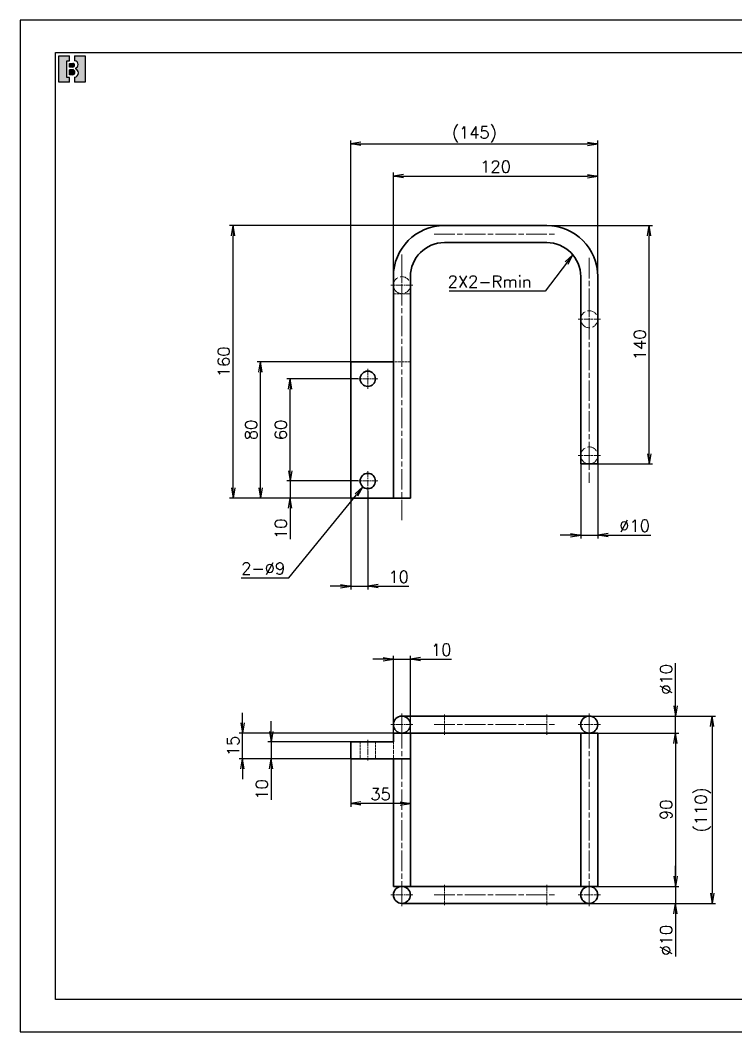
# Model space of a CAD drawing. Header units: millimetres. Extents: x 883 to 69395, y -20111 to 1361.
# Drawn here: x 883 to 1303, y 424 to 1018 of the extents above; entities that cross this region are included whole.
import ezdxf

# ---------------------------------------------------------------- set-up
doc = ezdxf.new("R2010")
doc.units = ezdxf.units.MM
doc.linetypes.add('AM_ISO02W050', pattern=[7.5, 6, -1.5])
doc.linetypes.add('AM_ISO08W050', pattern=[18, 12, -1.5, 3, -1.5])
doc.layers.add('AM_7', color=2, linetype='AM_ISO08W050', lineweight=25)
doc.layers.add('AM_HID', color=1, linetype='AM_ISO02W050', lineweight=25)
doc.layers.add('title_frame', color=7, linetype='Continuous')
doc.layers.add('word_dim', color=253, linetype='Continuous')
doc.styles.get("Standard").update_dxf_attribs({"font": 'txt', "bigfont": 'gbcbig.shx'})
doc.dimstyles.new('STANDARD 1-2', dxfattribs={"dimscale": 2, "dimtxt": 3.5, "dimasz": 3, "dimexe": 1, "dimexo": 0, "dimgap": 1, "dimtad": 3, "dimdsep": 46, "dimtxsty": 'Standard', "dimblk1": 'OPEN', "dimblk2": 'OPEN', "dimsah": 1, "dimcen": 0, "dimclrd": 256, "dimclre": 256, "dimclrt": 3, "dimazin": 2, "dimtfac": 1, "dimtmove": 0, "dimatfit": 3, "dimldrblk": 'OPEN', "dimfxl": 0, "dimtolj": 1, "dimlwd": 25, "dimlwe": 25, "dimarcsym": 0})
doc.dimstyles.new('STANDARD 1-2$3', dxfattribs={"dimscale": 2, "dimtxt": 3.5, "dimasz": 3, "dimexe": 1, "dimexo": 0, "dimgap": 1, "dimtad": 3, "dimtoh": 1, "dimdsep": 46, "dimtxsty": 'Standard', "dimblk1": 'OPEN', "dimblk2": 'OPEN', "dimsah": 1, "dimcen": 0, "dimclrd": 256, "dimclre": 256, "dimclrt": 3, "dimazin": 2, "dimtfac": 1, "dimtofl": 0, "dimtmove": 0, "dimatfit": 3, "dimldrblk": 'OPEN', "dimfxl": 0, "dimtolj": 1, "dimlwd": 25, "dimlwe": 25, "dimarcsym": 0})

# ---------------------------------------------------------------- blocks, each defined once
blk = doc.blocks.new('B\\M+18B40\\M+196A7\\M+100CF\\M+100B0\\M+100B8')
blk.add_hatch(color=1).paths.add_polyline_path([(0.3999999986702711, 0.8149999997779807), (0.3999999986702711, 0.9999999997779806), (-1.3297288e-09, 0.9999999997779806), (-1.3297288e-09, -2.220193e-10), (0.3999999986702711, -2.220193e-10), (0.3999999986702711, 0.1849999997779807), (0.2999999986702711, 0.1849999997779807), (0.2999999986702711, 0.8149999997779807)])
h = blk.add_hatch(color=1)
edge = h.paths.add_edge_path()
edge.add_line((0.5999999986702714, 0.9999999997779806), (0.5999999986702718, 0.8142220507965398))
edge.add_arc((0.5849999986702712, 0.6699999997779816), 0.1449999999999991, -5.115907697472721e-13, 84.06222754839428, ccw=False)
edge.add_arc((0.5849999986702707, 0.6699999997779802), 0.1449999999999993, -69.82872865353448, 1.1368683772161603e-13, ccw=False)
edge.add_line((0.6349999986702715, 0.5338934238898192), (0.6349999986702711, 0.5120827805020305))
edge.add_arc((0.5699999986702688, 0.3549999997779789), 0.1700000000000021, 3.979039320256561e-13, 67.5204943905955, ccw=False)
edge.add_arc((0.5699999986702724, 0.3549999997779802), 0.1699999999999993, -79.83575137827683, 0, ccw=False)
edge.add_line((0.5999999986702714, 0.1876679944711657), (0.5999999986702714, -2.220192918400699e-10))
edge.add_line((0.5999999986702714, -2.220193e-10), (0.9999999986702712, -2.220193e-10))
edge.add_line((0.9999999986702712, -2.220193e-10), (0.9999999986702712, 0.9999999997779806))
edge.add_line((0.9999999986702712, 0.9999999997779806), (0.5999999986702714, 0.9999999997779806))
h = blk.add_hatch(color=1)
edge = h.paths.add_edge_path()
edge.add_arc((0.5299999986702706, 0.6449999997779808), 0.07, 359.9999999999989, 450)
edge.add_line((0.5299999986702706, 0.7149999997779806), (0.3999999986702711, 0.7149999997779806))
edge.add_line((0.3999999986702711, 0.7149999997779806), (0.3999999986702711, 0.5749999997779809))
edge.add_line((0.3999999986702711, 0.5749999997779809), (0.5299999986702701, 0.5749999997779809))
edge.add_arc((0.5299999986702701, 0.6449999997779808), 0.07, 270, 359.9999999999999)
h = blk.add_hatch(color=1)
edge = h.paths.add_edge_path()
edge.add_arc((0.5149999986702705, 0.3799999997779802), 0.095, 1.018e-13, 90)
edge.add_line((0.5149999986702705, 0.4749999997779804), (0.3999999986702711, 0.4749999997779808))
edge.add_line((0.3999999986702711, 0.4749999997779808), (0.3999999986702711, 0.2849999997779809))
edge.add_line((0.3999999986702711, 0.2849999997779809), (0.5149999986702718, 0.2849999997779809))
edge.add_arc((0.5149999986702718, 0.379999999777981), 0.095, 270, 360.0000000000003)
at = {"color": 1}
for p, q in [((-1.3297288e-09, -2.220193e-10), (-1.3297288e-09, 0.9999999997779806)), ((-1.3297288e-09, 0.9999999997779806), (0.3999999986702711, 0.9999999997779806)), ((0.2999999986702711, 0.8149999997779807), (0.3999999986702711, 0.8149999997779807)), ((0.2999999986702711, 0.1849999997779807), (0.2999999986702711, 0.8149999997779807)), ((0.3999999986702711, 0.8149999997779807), (0.3999999986702711, 0.9999999997779806)), ((0.5999999986702714, 0.9999999997779806), (0.5999999986702718, 0.8142220507965398)), ((0.5999999986702714, 0.9999999997779806), (0.9999999986702712, 0.9999999997779806)), ((0.9999999986702712, 0.9999999997779806), (0.9999999986702712, -2.220193e-10)), ((0.3999999986702711, 0.7149999997779806), (0.5299999986702706, 0.7149999997779806)), ((0.3999999986702711, 0.5749999997779809), (0.3999999986702711, 0.7149999997779806)), ((0.5299999986702701, 0.5749999997779809), (0.3999999986702711, 0.5749999997779809)), ((0.5149999986702705, 0.4749999997779804), (0.3999999986702711, 0.4749999997779808)), ((0.3999999986702711, 0.2849999997779809), (0.3999999986702711, 0.4749999997779808)), ((0.5699999986702711, 0.5249999997779802), (0.5699999986702716, 0.5249999997779807)), ((0.5999999986702705, 0.6449999997779794), (0.59999999867027, 0.6449999997779803)), ((0.6349999986702715, 0.5338934238898192), (0.6349999986702711, 0.5120827805020305)), ((0.7299999986702704, 0.6699999997779807), (0.7299999986702704, 0.6699999997779802)), ((0.3999999986702711, 0.1849999997779807), (0.2999999986702711, 0.1849999997779807)), ((0.5149999986702718, 0.2849999997779809), (0.3999999986702711, 0.2849999997779809)), ((0.3999999986702711, -2.220193e-10), (0.3999999986702711, 0.1849999997779807)), ((0.5999999986702714, 0.1876679944711657), (0.5999999986702714, -2.220193e-10)), ((0.6099999986702707, 0.3799999997779806), (0.609999998670272, 0.3799999997779815)), ((0.739999998670271, 0.3549999997779802), (0.739999998670271, 0.3549999997779802)), ((0.3999999986702711, -2.220193e-10), (-1.3297288e-09, -2.220193e-10)), ((0.9999999986702712, -2.220193e-10), (0.5999999986702714, -2.220193e-10))]:
    blk.add_line(p, q, dxfattribs=at)
for centre, radius, start, end in [((0.5849999986702712, 0.6699999997779816), 0.1449999999999991, 359.9999999999995, 84.06222754839432), ((0.5149999986702705, 0.3799999997779802), 0.095, 1.018e-13, 90), ((0.5299999986702706, 0.6449999997779808), 0.07, 359.9999999999989, 90), ((0.5299999986702701, 0.6449999997779808), 0.07, 270, 359.9999999999999), ((0.5849999986702707, 0.6699999997779802), 0.1449999999999993, 290.1712713464655, 1.781e-13), ((0.5699999986702688, 0.3549999997779789), 0.1700000000000021, 4.58e-13, 67.52049439059552), ((0.5149999986702718, 0.379999999777981), 0.095, 270, 2.799e-13), ((0.5699999986702724, 0.3549999997779802), 0.1699999999999993, 280.1642486217232, 0)]:
    blk.add_arc(centre, radius, start, end, dxfattribs=at)
blk.add_attdef('B機密ﾏｰｸ', (-0.0857467348302255, 1.074949466596297), '', height=0.2)
blk = doc.blocks.new('_Open')
at = {"color": 0, "lineweight": -2}
for p, q in [((-1, 0.1666666666666667), (0, 0)), ((-1, -0.1666666666666667), (0, 0)), ((0, 0), (-1, 0))]:
    blk.add_line(p, q, dxfattribs=at)
blk = doc.blocks.new('*D27')
at = {"layer": 'DEFPOINTS', "color": 0, "ltscale": 2, "transparency": 16777216}
for p in [(1007.777453301851, 897.4415841394971), (1131.863324925826, 897.4415841394971), (1076.863324926, 737.4415841388204)]:
    blk.add_point(p, dxfattribs=at)
at = {"layer": 'word_dim', "lineweight": 25, "ltscale": 2, "transparency": 16777216}
for p, q in [((1131.863324925826, 897.4415841394971), (1005.777453301851, 897.4415841394971)), ((1007.777453301851, 743.4415841388204), (1007.777453301851, 891.4415841394971)), ((1076.863324926, 737.4415841388204), (1005.777453301851, 737.4415841388204))]:
    blk.add_line(p, q, dxfattribs=at)
at = {"layer": 'word_dim', "lineweight": 25, "ltscale": 2, "transparency": 16777216, "xscale": 6, "yscale": 6, "zscale": 6}
for p, rotation in [((1007.777453301851, 897.4415841394971), 90), ((1007.777453301851, 737.4415841388204), 270)]:
    blk.add_blockref('_Open', p, dxfattribs=dict(at, rotation=rotation))
at = {"layer": 'word_dim', "color": 3, "ltscale": 2, "transparency": 16777216, "insert": (1002.277453301851, 817.4415841391589), "char_height": 7, "attachment_point": 5, "rotation": 90}
blk.add_mtext('\\A1;160', dxfattribs=at)
blk = doc.blocks.new('*D28')
at = {"layer": 'DEFPOINTS', "color": 0, "ltscale": 2, "transparency": 16777216}
for p in [(1221.863324925767, 926.5146403929634), (1101.863324926, 867.4415841386749), (1221.863324925767, 867.4415841386749)]:
    blk.add_point(p, dxfattribs=at)
at = {"layer": 'word_dim', "lineweight": 25, "ltscale": 2, "transparency": 16777216}
for p, q in [((1101.863324926, 867.4415841386749), (1101.863324926, 928.5146403929634)), ((1221.863324925767, 867.4415841386749), (1221.863324925767, 928.5146403929634)), ((1107.863324926, 926.5146403929634), (1215.863324925767, 926.5146403929634))]:
    blk.add_line(p, q, dxfattribs=at)
at = {"layer": 'word_dim', "lineweight": 25, "ltscale": 2, "transparency": 16777216, "xscale": 6, "yscale": 6, "zscale": 6, "rotation": 180}
blk.add_blockref('_Open', (1101.863324926, 926.5146403929634), dxfattribs=at)
at = {"layer": 'word_dim', "lineweight": 25, "ltscale": 2, "transparency": 16777216, "xscale": 6, "yscale": 6, "zscale": 6}
blk.add_blockref('_Open', (1221.863324925767, 926.5146403929634), dxfattribs=at)
at = {"layer": 'word_dim', "color": 3, "ltscale": 2, "transparency": 16777216, "insert": (1161.863324925884, 932.0146403929634), "char_height": 7, "attachment_point": 5}
blk.add_mtext('\\A1;120', dxfattribs=at)
blk = doc.blocks.new('*D29')
at = {"layer": 'DEFPOINTS', "color": 0, "ltscale": 2, "transparency": 16777216}
for p in [(1221.863324925767, 945.4272607667904), (1221.863324925767, 867.4415841386749), (1076.863324926, 817.4415841391187)]:
    blk.add_point(p, dxfattribs=at)
at = {"layer": 'word_dim', "lineweight": 25, "ltscale": 2, "transparency": 16777216}
for p, q in [((1076.863324926, 817.4415841391187), (1076.863324926, 947.4272607667904)), ((1082.863324926, 945.4272607667904), (1215.863324925767, 945.4272607667904)), ((1221.863324925767, 867.4415841386749), (1221.863324925767, 947.4272607667904))]:
    blk.add_line(p, q, dxfattribs=at)
at = {"layer": 'word_dim', "lineweight": 25, "ltscale": 2, "transparency": 16777216, "xscale": 6, "yscale": 6, "zscale": 6, "rotation": 180}
blk.add_blockref('_Open', (1076.863324926, 945.4272607667904), dxfattribs=at)
at = {"layer": 'word_dim', "lineweight": 25, "ltscale": 2, "transparency": 16777216, "xscale": 6, "yscale": 6, "zscale": 6}
blk.add_blockref('_Open', (1221.863324925767, 945.4272607667904), dxfattribs=at)
at = {"layer": 'word_dim', "color": 3, "ltscale": 2, "transparency": 16777216, "insert": (1149.363324925884, 950.9272607667904), "char_height": 7, "attachment_point": 5}
blk.add_mtext('\\A1;(145)', dxfattribs=at)
blk = doc.blocks.new('*D30')
at = {"layer": 'DEFPOINTS', "color": 0, "ltscale": 2, "transparency": 16777216}
for p in [(1191.863324925709, 897.441584138624), (1252.023283849207, 897.441584138624), (1221.863324925767, 757.441584139206)]:
    blk.add_point(p, dxfattribs=at)
at = {"layer": 'word_dim', "lineweight": 25, "ltscale": 2, "transparency": 16777216}
for p, q in [((1191.863324925709, 897.441584138624), (1254.023283849207, 897.441584138624)), ((1252.023283849207, 763.441584139206), (1252.023283849207, 891.441584138624)), ((1221.863324925767, 757.441584139206), (1254.023283849207, 757.441584139206))]:
    blk.add_line(p, q, dxfattribs=at)
at = {"layer": 'word_dim', "lineweight": 25, "ltscale": 2, "transparency": 16777216, "xscale": 6, "yscale": 6, "zscale": 6}
for p, rotation in [((1252.023283849207, 897.441584138624), 90), ((1252.023283849207, 757.441584139206), 270)]:
    blk.add_blockref('_Open', p, dxfattribs=dict(at, rotation=rotation))
at = {"layer": 'word_dim', "color": 3, "ltscale": 2, "transparency": 16777216, "insert": (1246.523283849206, 827.4415841389151), "char_height": 7, "attachment_point": 5, "rotation": 90}
blk.add_mtext('\\A1;140', dxfattribs=at)
blk = doc.blocks.new('*D31')
at = {"layer": 'DEFPOINTS', "color": 0, "ltscale": 2, "transparency": 16777216}
for p in [(1023.859563055767, 817.4415841391187), (1076.863324926058, 817.4415841391187), (1076.863324926, 737.4415841388204)]:
    blk.add_point(p, dxfattribs=at)
at = {"layer": 'word_dim', "lineweight": 25, "ltscale": 2, "transparency": 16777216}
for p, q in [((1076.863324926058, 817.4415841391187), (1021.859563055767, 817.4415841391187)), ((1023.859563055766, 743.4415841388204), (1023.859563055767, 811.4415841391187)), ((1076.863324926, 737.4415841388204), (1021.859563055766, 737.4415841388204))]:
    blk.add_line(p, q, dxfattribs=at)
at = {"layer": 'word_dim', "lineweight": 25, "ltscale": 2, "transparency": 16777216, "xscale": 6, "yscale": 6, "zscale": 6}
for p, rotation in [((1023.859563055767, 817.4415841391187), 90), ((1023.859563055766, 737.4415841388204), 270)]:
    blk.add_blockref('_Open', p, dxfattribs=dict(at, rotation=rotation))
at = {"layer": 'word_dim', "color": 3, "ltscale": 2, "transparency": 16777216, "insert": (1018.359563055766, 777.4415841389697), "char_height": 7, "attachment_point": 5, "rotation": 90}
blk.add_mtext('\\A1;80', dxfattribs=at)
blk = doc.blocks.new('*D32')
at = {"layer": 'DEFPOINTS', "color": 0, "ltscale": 2, "transparency": 16777216}
for p in [(1076.863324925826, 594.3663927855619), (1030.129826622693, 584.366392786384), (1076.863324926, 584.366392786384)]:
    blk.add_point(p, dxfattribs=at)
at = {"layer": 'word_dim', "lineweight": 25, "ltscale": 2, "transparency": 16777216}
for p, q in [((1030.129826622693, 600.3663927855619), (1030.129826622693, 606.3663927855619)), ((1076.863324925826, 594.3663927855619), (1028.129826622693, 594.3663927855619)), ((1030.129826622693, 594.3663927855619), (1030.129826622693, 584.366392786384)), ((1076.863324926, 584.366392786384), (1028.129826622693, 584.366392786384)), ((1030.129826622693, 578.366392786384), (1030.129826622693, 560.1997261197174))]:
    blk.add_line(p, q, dxfattribs=at)
at = {"layer": 'word_dim', "lineweight": 25, "ltscale": 2, "transparency": 16777216, "xscale": 6, "yscale": 6, "zscale": 6}
for p, rotation in [((1030.129826622693, 594.3663927855619), 270), ((1030.129826622693, 584.366392786384), 90)]:
    blk.add_blockref('_Open', p, dxfattribs=dict(at, rotation=rotation))
at = {"layer": 'word_dim', "color": 3, "ltscale": 2, "transparency": 16777216, "insert": (1024.629826622693, 566.2830594530508), "char_height": 7, "attachment_point": 5, "rotation": 90}
blk.add_mtext('\\A1;10', dxfattribs=at)
blk = doc.blocks.new('*D33')
at = {"layer": 'DEFPOINTS', "color": 0, "ltscale": 2, "transparency": 16777216}
for p in [(1013.341413031301, 599.3663927855764), (1101.863324924487, 599.3663927855764), (1076.863324925884, 584.3663927858383)]:
    blk.add_point(p, dxfattribs=at)
at = {"layer": 'word_dim', "lineweight": 25, "ltscale": 2, "transparency": 16777216}
for p, q in [((1013.341413031301, 605.3663927855764), (1013.341413031301, 611.3663927855764)), ((1101.863324924487, 599.3663927855764), (1011.341413031301, 599.3663927855764)), ((1013.341413031301, 584.3663927858383), (1013.341413031301, 599.3663927855764)), ((1076.863324925884, 584.3663927858383), (1011.341413031301, 584.3663927858383)), ((1013.341413031301, 578.3663927858383), (1013.341413031301, 572.3663927858383))]:
    blk.add_line(p, q, dxfattribs=at)
at = {"layer": 'word_dim', "lineweight": 25, "ltscale": 2, "transparency": 16777216, "xscale": 6, "yscale": 6, "zscale": 6}
for p, rotation in [((1013.341413031301, 599.3663927855764), 270), ((1013.341413031301, 584.3663927858383), 90)]:
    blk.add_blockref('_Open', p, dxfattribs=dict(at, rotation=rotation))
at = {"layer": 'word_dim', "color": 3, "ltscale": 2, "transparency": 16777216, "insert": (1007.841413031301, 591.8663927857075), "char_height": 7, "attachment_point": 5, "rotation": 90}
blk.add_mtext('\\A1;15', dxfattribs=at)
blk = doc.blocks.new('*D34')
at = {"layer": 'DEFPOINTS', "color": 0, "ltscale": 2, "transparency": 16777216}
for p in [(1111.863324924487, 642.8625609577525), (1101.863324924487, 599.3663927855764), (1111.863324924487, 599.3663927855764)]:
    blk.add_point(p, dxfattribs=at)
at = {"layer": 'word_dim', "lineweight": 25, "ltscale": 2, "transparency": 16777216}
for p, q in [((1095.863324924487, 642.8625609577525), (1089.863324924487, 642.8625609577525)), ((1101.863324924487, 599.3663927855764), (1101.863324924487, 644.8625609577525)), ((1101.863324924487, 642.8625609577525), (1111.863324924487, 642.8625609577525)), ((1111.863324924487, 599.3663927855764), (1111.863324924487, 644.8625609577525)), ((1117.863324924487, 642.8625609577525), (1136.029991591153, 642.8625609577525))]:
    blk.add_line(p, q, dxfattribs=at)
at = {"layer": 'word_dim', "lineweight": 25, "ltscale": 2, "transparency": 16777216, "xscale": 6, "yscale": 6, "zscale": 6}
blk.add_blockref('_Open', (1101.863324924487, 642.8625609577525), dxfattribs=at)
at = {"layer": 'word_dim', "lineweight": 25, "ltscale": 2, "transparency": 16777216, "xscale": 6, "yscale": 6, "zscale": 6, "rotation": 180}
blk.add_blockref('_Open', (1111.863324924487, 642.8625609577525), dxfattribs=at)
at = {"layer": 'word_dim', "color": 3, "ltscale": 2, "transparency": 16777216, "insert": (1129.94665825782, 648.3625609577525), "char_height": 7, "attachment_point": 5}
blk.add_mtext('\\A1;10', dxfattribs=at)
blk = doc.blocks.new('*D35')
at = {"layer": 'DEFPOINTS', "color": 0, "ltscale": 2, "transparency": 16777216}
for p in [(1216.863323769705, 609.3663927859475), (1267.435616296394, 609.3663927859475), (1221.863324924487, 599.3663927855764)]:
    blk.add_point(p, dxfattribs=at)
at = {"layer": 'word_dim', "lineweight": 25, "ltscale": 2, "transparency": 16777216}
for p, q in [((1267.435616296394, 615.3663927859475), (1267.435616296394, 640.5330594526141)), ((1216.863323769705, 609.3663927859475), (1269.435616296394, 609.3663927859475)), ((1267.435616296394, 599.3663927855764), (1267.435616296394, 609.3663927859475)), ((1221.863324924487, 599.3663927855764), (1269.435616296394, 599.3663927855764)), ((1267.435616296394, 593.3663927855764), (1267.435616296394, 587.3663927855764))]:
    blk.add_line(p, q, dxfattribs=at)
at = {"layer": 'word_dim', "lineweight": 25, "ltscale": 2, "transparency": 16777216, "xscale": 6, "yscale": 6, "zscale": 6}
for p, rotation in [((1267.435616296394, 609.3663927859475), 270), ((1267.435616296394, 599.3663927855764), 90)]:
    blk.add_blockref('_Open', p, dxfattribs=dict(at, rotation=rotation))
at = {"layer": 'word_dim', "color": 3, "ltscale": 2, "transparency": 16777216, "insert": (1261.935616296394, 630.949726119281), "char_height": 7, "attachment_point": 5, "rotation": 90}
blk.add_mtext('\\A1;%%c10', dxfattribs=at)
blk = doc.blocks.new('*D36')
at = {"layer": 'DEFPOINTS', "color": 0, "ltscale": 2, "transparency": 16777216}
for p in [(1221.863324924196, 599.3663927855764), (1221.863324924487, 509.3663927857729), (1267.435616296394, 509.3663927857729)]:
    blk.add_point(p, dxfattribs=at)
at = {"layer": 'word_dim', "lineweight": 25, "ltscale": 2, "transparency": 16777216}
for p, q in [((1221.863324924196, 599.3663927855764), (1269.435616296394, 599.3663927855764)), ((1267.435616296394, 593.3663927855764), (1267.435616296394, 515.3663927857729)), ((1221.863324924487, 509.3663927857729), (1269.435616296394, 509.3663927857729))]:
    blk.add_line(p, q, dxfattribs=at)
at = {"layer": 'word_dim', "lineweight": 25, "ltscale": 2, "transparency": 16777216, "xscale": 6, "yscale": 6, "zscale": 6}
for p, rotation in [((1267.435616296394, 599.3663927855764), 90), ((1267.435616296394, 509.3663927857729), 270)]:
    blk.add_blockref('_Open', p, dxfattribs=dict(at, rotation=rotation))
at = {"layer": 'word_dim', "color": 3, "ltscale": 2, "transparency": 16777216, "insert": (1261.935616296394, 554.3663927856747), "char_height": 7, "attachment_point": 5, "rotation": 90}
blk.add_mtext('\\A1;90', dxfattribs=at)
blk = doc.blocks.new('*D37')
at = {"layer": 'DEFPOINTS', "color": 0, "ltscale": 2, "transparency": 16777216}
for p in [(1221.863324924487, 509.3663927855764), (1216.863324925767, 499.3663927861585), (1267.435616296394, 499.3663927861585)]:
    blk.add_point(p, dxfattribs=at)
at = {"layer": 'word_dim', "lineweight": 25, "ltscale": 2, "transparency": 16777216}
for p, q in [((1267.435616296394, 515.3663927855764), (1267.435616296394, 521.3663927855764)), ((1221.863324924487, 509.3663927855764), (1269.435616296394, 509.3663927855764)), ((1267.435616296394, 509.3663927855764), (1267.435616296394, 499.3663927861585)), ((1216.863324925767, 499.3663927861585), (1269.435616296394, 499.3663927861585)), ((1267.435616296394, 493.3663927861585), (1267.435616296394, 468.1997261194918))]:
    blk.add_line(p, q, dxfattribs=at)
at = {"layer": 'word_dim', "lineweight": 25, "ltscale": 2, "transparency": 16777216, "xscale": 6, "yscale": 6, "zscale": 6}
for p, rotation in [((1267.435616296394, 509.3663927855764), 270), ((1267.435616296394, 499.3663927861585), 90)]:
    blk.add_blockref('_Open', p, dxfattribs=dict(at, rotation=rotation))
at = {"layer": 'word_dim', "color": 3, "ltscale": 2, "transparency": 16777216, "insert": (1261.935616296394, 477.7830594528254), "char_height": 7, "attachment_point": 5, "rotation": 90}
blk.add_mtext('\\A1;%%c10', dxfattribs=at)
blk = doc.blocks.new('*D38')
at = {"layer": 'DEFPOINTS', "color": 0, "ltscale": 2, "transparency": 16777216}
for p in [(1216.059932406786, 609.3663927859475), (1213.083392857019, 499.3663927862458), (1288.974715224844, 499.3663927862458)]:
    blk.add_point(p, dxfattribs=at)
at = {"layer": 'word_dim', "lineweight": 25, "ltscale": 2, "transparency": 16777216}
for p, q in [((1216.059932406786, 609.3663927859475), (1290.974715224844, 609.3663927859474)), ((1288.974715224844, 603.3663927859474), (1288.974715224844, 505.3663927862458)), ((1213.083392857019, 499.3663927862458), (1290.974715224844, 499.3663927862458))]:
    blk.add_line(p, q, dxfattribs=at)
at = {"layer": 'word_dim', "lineweight": 25, "ltscale": 2, "transparency": 16777216, "xscale": 6, "yscale": 6, "zscale": 6}
for p, rotation in [((1288.974715224844, 609.3663927859474), 90), ((1288.974715224844, 499.3663927862458), 270)]:
    blk.add_blockref('_Open', p, dxfattribs=dict(at, rotation=rotation))
at = {"layer": 'word_dim', "color": 3, "ltscale": 2, "transparency": 16777216, "insert": (1283.474715224844, 554.3663927860968), "char_height": 7, "attachment_point": 5, "rotation": 90}
blk.add_mtext('\\A1;(110)', dxfattribs=at)
blk = doc.blocks.new('*D44')
at = {"layer": 'DEFPOINTS', "color": 0, "ltscale": 2, "transparency": 16777216}
for p in [(1211.863324925709, 757.441584139206), (1221.863324925709, 757.441584139206), (1221.863324925709, 715.684571998218)]:
    blk.add_point(p, dxfattribs=at)
at = {"layer": 'word_dim', "lineweight": 25, "ltscale": 2, "transparency": 16777216}
for p, q in [((1211.863324925709, 757.441584139206), (1211.863324925709, 713.684571998218)), ((1221.863324925709, 757.441584139206), (1221.863324925709, 713.684571998218)), ((1205.863324925709, 715.684571998218), (1199.863324925709, 715.684571998218)), ((1211.863324925709, 715.684571998218), (1221.863324925709, 715.684571998218)), ((1227.863324925709, 715.684571998218), (1253.029991592376, 715.684571998218))]:
    blk.add_line(p, q, dxfattribs=at)
at = {"layer": 'word_dim', "lineweight": 25, "ltscale": 2, "transparency": 16777216, "xscale": 6, "yscale": 6, "zscale": 6}
blk.add_blockref('_Open', (1211.863324925709, 715.684571998218), dxfattribs=at)
at = {"layer": 'word_dim', "lineweight": 25, "ltscale": 2, "transparency": 16777216, "xscale": 6, "yscale": 6, "zscale": 6, "rotation": 180}
blk.add_blockref('_Open', (1221.863324925709, 715.684571998218), dxfattribs=at)
at = {"layer": 'word_dim', "color": 3, "ltscale": 2, "transparency": 16777216, "insert": (1243.446658259042, 721.184571998218), "char_height": 7, "attachment_point": 5}
blk.add_mtext('\\A1;%%c10', dxfattribs=at)
blk = doc.blocks.new('*D45')
at = {"layer": 'DEFPOINTS', "color": 0, "ltscale": 2, "transparency": 16777216}
for p in [(1081.013321480887, 747.4415838848604), (1041.31775395377, 737.4415841391406), (1076.863324926, 737.4415841391406)]:
    blk.add_point(p, dxfattribs=at)
at = {"layer": 'word_dim', "lineweight": 25, "ltscale": 2, "transparency": 16777216}
for p, q in [((1041.31775395377, 753.4415838848604), (1041.31775395377, 759.4415838848604)), ((1081.013321480887, 747.4415838848604), (1039.31775395377, 747.4415838848604)), ((1041.31775395377, 747.4415838848604), (1041.31775395377, 737.4415841391406)), ((1076.863324926, 737.4415841391406), (1039.31775395377, 737.4415841391406)), ((1041.31775395377, 731.4415841391406), (1041.31775395377, 713.2749174724739))]:
    blk.add_line(p, q, dxfattribs=at)
at = {"layer": 'word_dim', "lineweight": 25, "ltscale": 2, "transparency": 16777216, "xscale": 6, "yscale": 6, "zscale": 6}
for p, rotation in [((1041.31775395377, 747.4415838848604), 270), ((1041.31775395377, 737.4415841391406), 90)]:
    blk.add_blockref('_Open', p, dxfattribs=dict(at, rotation=rotation))
at = {"layer": 'word_dim', "color": 3, "ltscale": 2, "transparency": 16777216, "insert": (1035.81775395377, 719.3582508058073), "char_height": 7, "attachment_point": 5, "rotation": 90}
blk.add_mtext('\\A1;10', dxfattribs=at)
blk = doc.blocks.new('*D46')
at = {"layer": 'DEFPOINTS', "color": 0, "ltscale": 2, "transparency": 16777216}
for p in [(1041.31775395377, 807.4415838848604), (1081.013321480887, 807.4415838848604), (1081.013321480887, 747.4415838848604)]:
    blk.add_point(p, dxfattribs=at)
at = {"layer": 'word_dim', "lineweight": 25, "ltscale": 2, "transparency": 16777216}
for p, q in [((1081.013321480887, 807.4415838848604), (1039.31775395377, 807.4415838848604)), ((1041.31775395377, 753.4415838848604), (1041.31775395377, 801.4415838848604)), ((1081.013321480887, 747.4415838848604), (1039.31775395377, 747.4415838848604))]:
    blk.add_line(p, q, dxfattribs=at)
at = {"layer": 'word_dim', "lineweight": 25, "ltscale": 2, "transparency": 16777216, "xscale": 6, "yscale": 6, "zscale": 6}
for p, rotation in [((1041.31775395377, 807.4415838848604), 90), ((1041.31775395377, 747.4415838848604), 270)]:
    blk.add_blockref('_Open', p, dxfattribs=dict(at, rotation=rotation))
at = {"layer": 'word_dim', "color": 3, "ltscale": 2, "transparency": 16777216, "insert": (1035.81775395377, 777.4415838848605), "char_height": 7, "attachment_point": 5, "rotation": 90}
blk.add_mtext('\\A1;60', dxfattribs=at)
blk = doc.blocks.new('*D47')
at = {"layer": 'DEFPOINTS', "color": 0, "ltscale": 2, "transparency": 16777216}
for p in [(1076.863324926, 737.4415841388204), (1086.863327584402, 741.5916082989229), (1086.863327584402, 685.6916316976371)]:
    blk.add_point(p, dxfattribs=at)
at = {"layer": 'word_dim', "lineweight": 25, "ltscale": 2, "transparency": 16777216}
for p, q in [((1076.863324926, 737.4415841388204), (1076.863324926, 683.6916316976371)), ((1086.863327584402, 741.5916082989229), (1086.863327584402, 683.6916316976371)), ((1070.863324926, 685.6916316976371), (1064.863324926, 685.6916316976371)), ((1076.863324926, 685.6916316976371), (1086.863327584402, 685.6916316976371)), ((1092.863327584402, 685.6916316976371), (1111.029994251069, 685.6916316976371))]:
    blk.add_line(p, q, dxfattribs=at)
at = {"layer": 'word_dim', "lineweight": 25, "ltscale": 2, "transparency": 16777216, "xscale": 6, "yscale": 6, "zscale": 6}
blk.add_blockref('_Open', (1076.863324926, 685.6916316976371), dxfattribs=at)
at = {"layer": 'word_dim', "lineweight": 25, "ltscale": 2, "transparency": 16777216, "xscale": 6, "yscale": 6, "zscale": 6, "rotation": 180}
blk.add_blockref('_Open', (1086.863327584402, 685.6916316976371), dxfattribs=at)
at = {"layer": 'word_dim', "color": 3, "ltscale": 2, "transparency": 16777216, "insert": (1104.946660917735, 691.1916316976371), "char_height": 7, "attachment_point": 5}
blk.add_mtext('\\A1;10', dxfattribs=at)
blk = doc.blocks.new('*D48')
at = {"layer": 'DEFPOINTS', "color": 0, "ltscale": 2, "transparency": 16777216}
for p in [(1089.708624197707, 750.927881896891), (1084.018025654628, 743.9552863814847)]:
    blk.add_point(p, dxfattribs=at)
at = {"layer": 'word_dim', "lineweight": 25, "ltscale": 2, "transparency": 16777216}
for p, q in [((1040.461989515664, 690.5868015108014), (1080.224293292575, 739.3068893712125)), ((1012.628656182082, 690.5868015108014), (1040.461989515664, 690.5868015108014))]:
    blk.add_line(p, q, dxfattribs=at)
at = {"layer": 'word_dim', "lineweight": 25, "ltscale": 2, "transparency": 16777216, "xscale": 6, "yscale": 6, "zscale": 6, "rotation": 50.78081675500936}
blk.add_blockref('_Open', (1084.018025654628, 743.9552863814847), dxfattribs=at)
at = {"layer": 'word_dim', "color": 3, "ltscale": 2, "transparency": 16777216, "insert": (1025.461989515416, 696.0868015108014), "char_height": 7, "attachment_point": 5}
blk.add_mtext('\\A1;2-%%c9', dxfattribs=at)
blk = doc.blocks.new('*D49')
at = {"layer": 'DEFPOINTS', "color": 0, "ltscale": 2, "transparency": 16777216}
for p in [(1076.863324926, 584.3663927858383), (1111.863324925942, 584.3663927858383), (1076.863324926, 558.0490988422775)]:
    blk.add_point(p, dxfattribs=at)
at = {"layer": 'word_dim', "lineweight": 25, "ltscale": 2, "transparency": 16777216}
for p, q in [((1076.863324926, 584.3663927858383), (1076.863324926, 556.0490988422775)), ((1111.863324925942, 584.3663927858383), (1111.863324925942, 556.0490988422775)), ((1105.863324925942, 558.0490988422775), (1082.863324926, 558.0490988422775))]:
    blk.add_line(p, q, dxfattribs=at)
at = {"layer": 'word_dim', "lineweight": 25, "ltscale": 2, "transparency": 16777216, "xscale": 6, "yscale": 6, "zscale": 6, "rotation": 180}
blk.add_blockref('_Open', (1076.863324926, 558.0490988422775), dxfattribs=at)
at = {"layer": 'word_dim', "lineweight": 25, "ltscale": 2, "transparency": 16777216, "xscale": 6, "yscale": 6, "zscale": 6}
blk.add_blockref('_Open', (1111.863324925942, 558.0490988422775), dxfattribs=at)
at = {"layer": 'word_dim', "color": 3, "ltscale": 2, "transparency": 16777216, "insert": (1094.363324925971, 563.5490988422775), "char_height": 7, "attachment_point": 5}
blk.add_mtext('\\A1;35', dxfattribs=at)

msp = doc.modelspace()

# ---------------------------------------------------------------- linework, layer by layer
at = {"color": 7, "lineweight": 35}
for p, q in [((1131.863324925826, 897.4415841394971), (1191.863324925826, 897.4415841394971)), ((1131.863324925709, 897.441584138624), (1191.863324925709, 897.441584138624)), ((1131.863324925826, 887.4415841394971), (1191.863324925826, 887.4415841394971)), ((1131.863324925709, 887.441584138624), (1191.863324925709, 887.441584138624)), ((1101.863324926, 737.4415841386749), (1101.863324926, 867.4415841386749)), ((1101.863324925826, 857.4415841388641), (1101.863324925826, 867.4415841388641)), ((1111.863324926, 737.4415841386749), (1111.863324926, 867.4415841386749)), ((1211.863324925709, 867.441584139206), (1211.863324925709, 757.441584139206)), ((1211.863324925767, 867.4415841393879), (1211.863324925767, 757.4415841393879)), ((1221.863324925709, 867.441584139206), (1221.863324925709, 757.441584139206)), ((1221.863324925767, 867.4415841393879), (1221.863324925767, 757.4415841393879)), ((1076.863324926058, 817.4415841391187), (1101.863324926058, 817.4415841391187)), ((1076.863324926, 817.4415841391406), (1076.863324926, 737.4415841391406)), ((1111.863324925942, 737.4415841388641), (1111.863324925942, 817.4415841388568)), ((1076.863324925826, 737.4415841388204), (1101.863324925826, 737.4415841388204)), ((1131.863324925593, 609.3663927855328), (1106.863324925593, 609.3663927855328)), ((1131.863324925593, 609.3663927855328), (1191.863324925709, 609.3663927855328)), ((1216.863324925709, 609.3663927859475), (1191.863324925709, 609.3663927859548)), ((1076.863324925826, 594.3663927855619), (1101.863324925826, 594.3663927855619)), ((1131.863324925826, 599.3663927861585), (1106.86894154077, 599.3663927855328)), ((1111.863324924487, 509.3663927855764), (1111.863324924487, 599.3663927857001)), ((1131.863324925826, 599.3663927861585), (1191.863324925767, 599.3663927861585)), ((1216.858203521055, 599.3663927858966), (1191.863324925767, 599.3663927859548)), ((1211.863324924196, 509.366392786173), (1211.863324924196, 599.3663927859984)), ((1221.863324924487, 509.3663927855764), (1221.863324924487, 599.3663927855764)), ((1221.863324924196, 509.3663927857729), (1221.863324924196, 599.3663927857729)), ((1076.863324925884, 584.3663927858383), (1111.863324925767, 584.3663927858383)), ((1101.863324924487, 509.3663927859839), (1101.863324924487, 584.3663079420462)), ((1131.863324925709, 509.3663927855764), (1191.863324925709, 509.3663927855764)), ((1131.863324925418, 499.3663927858966), (1106.864947887892, 499.3663927859038)), ((1131.863324925418, 499.3663927858966), (1191.863324925767, 499.3663927858966)), ((1216.858203316047, 499.3663927862385), (1191.863324925767, 499.3663927862895))]:
    msp.add_line(p, q, dxfattribs=at)
at = {"color": 7, "lineweight": 35, "ltscale": 0.2500000000000028}
for p, q in [((1111.863324925826, 857.4415841388641), (1111.863324925826, 867.4415841388641)), ((1111.863324926, 737.4415841386749), (1101.863324926, 737.4415841386749))]:
    msp.add_line(p, q, dxfattribs=at)
at = {"color": 7, "lineweight": 35, "ltscale": 0.25}
for p, q in [((1211.863324925709, 757.441584139206), (1221.863324925709, 757.441584139206)), ((1076.863324926, 584.366392786384), (1076.863324926, 594.366392786384))]:
    msp.add_line(p, q, dxfattribs=at)
at = {"color": 7, "lineweight": 35, "ltscale": 0.2499999999771489}
msp.add_line((1101.86332492664, 599.3663927856273), (1111.863324925767, 599.3663927856273), dxfattribs=at)
at = {"color": 7, "lineweight": 35, "ltscale": 0.125}
msp.add_line((1101.863324925826, 599.3663927855619), (1101.863324925826, 594.3663927855619), dxfattribs=at)
at = {"color": 7, "lineweight": 35, "ltscale": 0.3750000000000028}
msp.add_line((1111.863324925942, 584.366392786224), (1111.863324925942, 599.366392786224), dxfattribs=at)
at = {"color": 7, "lineweight": 35, "ltscale": 0.1891327439131714}
msp.add_line((1219.428634679933, 599.3663927856201), (1211.863324923439, 599.3663927856201), dxfattribs=at)
at = {"color": 7, "lineweight": 35, "ltscale": 0.06086725611659176}
msp.add_line((1221.863324924196, 599.3663927857729), (1219.428634679525, 599.3663927857729), dxfattribs=at)
at = {"color": 7, "lineweight": 35, "ltscale": 0.1891327438332354}
msp.add_line((1109.428634678943, 509.3663927858383), (1101.863324925593, 509.3663927858456), dxfattribs=at)
at = {"color": 7, "lineweight": 35, "ltscale": 0.06086725612679515}
msp.add_line((1111.863324924487, 509.3663927855764), (1109.428634679409, 509.3663927855764), dxfattribs=at)
at = {"color": 7, "lineweight": 35, "ltscale": 0.4999998382157685}
msp.add_line((1131.863324925709, 509.3663927855764), (1111.86333139712, 509.3663927858966), dxfattribs=at)
at = {"color": 7, "lineweight": 35, "ltscale": 0.4999998395343027}
msp.add_line((1211.863318507092, 509.3663927862895), (1191.863324925709, 509.3663927855764), dxfattribs=at)
at = {"color": 7, "lineweight": 35, "ltscale": 0.1891327438332326}
msp.add_line((1219.428634678419, 509.3663927858456), (1211.863324925069, 509.3663927858456), dxfattribs=at)
at = {"color": 7, "lineweight": 35, "ltscale": 0.06086725612286159}
msp.add_line((1221.863324924196, 509.3663927857729), (1219.428634679292, 509.3663927857729), dxfattribs=at)
at = {"color": 7, "lineweight": 35}
for centre, radius in [((1086.863324925709, 807.4415841393879), 4.5), ((1086.863324926117, 747.4415841391915), 4.5), ((1106.863324926, 604.366392785882), 5), ((1216.863324925709, 604.3663927858165), 5), ((1106.863324925826, 504.3663927862458), 5), ((1216.863324925767, 504.3663927861585), 5)]:
    msp.add_circle(centre, radius, dxfattribs=at)
for centre, radius, start, end in [((1131.863324925593, 867.441584139126), 30, 90, 180), ((1131.863324925418, 867.4415841393079), 30, 90, 180), ((1191.863324925709, 867.4415841391478), 30, 0, 90), ((1191.863324925826, 867.4415841393297), 30, 0, 90), ((1131.863324925593, 867.441584139126), 20, 90, 180), ((1131.863324925418, 867.4415841393079), 20, 90, 180), ((1191.863324925709, 867.4415841391478), 20, 0, 90), ((1191.863324925826, 867.4415841393297), 20, 0, 90)]:
    msp.add_arc(centre, radius, start, end, dxfattribs=at)
at = {"layer": 'AM_7', "lineweight": 13}
for p, q in [((1125.863323769705, 892.4415838848604), (1197.863323769705, 892.4415838848604)), ((1106.863323769705, 724.4415838848604), (1106.863323769705, 880.4415838848604)), ((1216.863323769705, 878.4416449200166), (1216.863323769705, 746.4410345684541)), ((1106.863323769705, 500.3664184312242), (1106.863323769705, 608.3664184312242)), ((1216.863323769705, 500.3664184312242), (1216.863323769705, 608.3664184312242)), ((1125.863323769705, 604.3664184312242), (1197.863323769705, 604.3664184312242)), ((1125.863323769705, 504.3664184312242), (1197.863323769705, 504.3664184312242))]:
    msp.add_line(p, q, dxfattribs=at)
at = {"layer": 'AM_7', "lineweight": 13, "ltscale": 0.325}
for p, q in [((1106.863323769705, 868.9415838848604), (1106.863323769705, 855.9415838848604)), ((1113.363323769705, 862.4415838848604), (1100.363323769705, 862.4415838848604)), ((1216.863323769705, 848.9415838848604), (1216.863323769705, 835.9415838848604)), ((1223.363323769705, 842.4415838848604), (1210.363323769705, 842.4415838848604)), ((1216.863323769705, 768.9415838848604), (1216.863323769705, 755.9415838848604)), ((1223.363323769705, 762.4415838848604), (1210.363323769705, 762.4415838848604)), ((1106.863323769705, 610.8664184312242), (1106.863323769705, 597.8664184312242)), ((1216.863323769705, 610.8664184312242), (1216.863323769705, 597.8664184312242)), ((1113.363323769705, 604.3664184312242), (1100.363323769705, 604.3664184312242)), ((1223.363323769705, 604.3664184312242), (1210.363323769705, 604.3664184312242)), ((1106.863323769705, 510.8664184312242), (1106.863323769705, 497.8664184312242)), ((1216.863323769705, 510.8664184312242), (1216.863323769705, 497.8664184312242)), ((1113.363323769705, 504.3664184312242), (1100.363323769705, 504.3664184312242)), ((1223.363323769705, 504.3664184312242), (1210.363323769705, 504.3664184312242))]:
    msp.add_line(p, q, dxfattribs=at)
at = {"layer": 'AM_7', "lineweight": 13, "ltscale": 0.292498779296875}
for p, q in [((1086.863327584402, 813.2915594707979), (1086.863327584402, 801.5916082989229)), ((1086.863327584402, 753.2915594707979), (1086.863327584402, 741.5916082989229))]:
    msp.add_line(p, q, dxfattribs=at)
at = {"layer": 'AM_7', "lineweight": 13, "ltscale": 0.2925001144409179}
for p, q in [((1092.713326058523, 807.4415838848604), (1081.013321480887, 807.4415838848604)), ((1092.713326058523, 747.4415838848604), (1081.013321480887, 747.4415838848604))]:
    msp.add_line(p, q, dxfattribs=at)
at = {"layer": 'AM_7', "lineweight": 13, "ltscale": 0.3000137329101563}
for p, q in [((1131.863325677054, 610.3664184312242), (1131.863325677054, 598.365869114818)), ((1191.863325677054, 610.3664184312242), (1191.863325677054, 598.365869114818)), ((1086.863327584402, 595.3664184312242), (1086.863327584402, 583.365869114818)), ((1131.863325677054, 510.3664184312242), (1131.863325677054, 498.365869114818)), ((1191.863325677054, 510.3664184312242), (1191.863325677054, 498.365869114818))]:
    msp.add_line(p, q, dxfattribs=at)
at = {"layer": 'AM_HID', "lineweight": 13, "ltscale": 0.25}
for p, q in [((1101.863324926117, 857.4415841392497), (1111.863324926117, 857.4415841392497)), ((1082.363324931064, 594.3663927860275), (1082.363324931064, 584.3663927860275)), ((1082.363324930657, 594.3663927859475), (1082.363324930657, 584.3663927859475))]:
    msp.add_line(p, q, dxfattribs=at)
at = {"layer": 'AM_HID', "lineweight": 13}
for p, q in [((1101.86332492664, 737.4415841381729), (1101.863324926349, 817.4415841385221)), ((1211.863324924487, 509.3663927859766), (1211.863324924487, 599.366392785802))]:
    msp.add_line(p, q, dxfattribs=at)
at = {"layer": 'AM_HID', "lineweight": 13, "ltscale": 0.2499999999771489}
for p, q in [((1111.863324925418, 817.4415841388059), (1101.863324926349, 817.4415841385221)), ((1101.86332492664, 737.4415841381729), (1111.863324925767, 737.4415841381729))]:
    msp.add_line(p, q, dxfattribs=at)
at = {"layer": 'AM_HID', "lineweight": 13, "ltscale": 0.2500000000001819}
msp.add_line((1091.363324921169, 594.3663927864204), (1091.363324921169, 584.3663927864131), dxfattribs=at)
at = {"layer": 'AM_HID', "lineweight": 13, "ltscale": 0.2499999999985562}
msp.add_line((1091.363324920761, 594.3663927862676), (1091.363324920761, 584.3663927863258), dxfattribs=at)
at = {"layer": 'AM_HID', "lineweight": 13, "ltscale": 0.3750021210884057}
msp.add_line((1101.863324924487, 584.3663079420462), (1101.863324924487, 599.3663927855764), dxfattribs=at)
at = {"layer": 'AM_HID', "lineweight": 13, "ltscale": 0.0001404153792975649}
msp.add_line((1106.86894154077, 599.3663927855328), (1106.863324925593, 599.3663927855328), dxfattribs=at)
at = {"layer": 'AM_HID', "lineweight": 13, "ltscale": 0.0001280351163586602}
msp.add_line((1216.863324925709, 599.3663927858092), (1216.858203521055, 599.3663927858966), dxfattribs=at)
at = {"layer": 'AM_HID', "lineweight": 13, "ltscale": 0.1250001617919679}
msp.add_line((1111.86333139712, 509.3663927858966), (1106.863324925418, 509.3663927859038), dxfattribs=at)
at = {"layer": 'AM_HID', "lineweight": 13, "ltscale": 0.1250001604685963}
msp.add_line((1216.863324925826, 509.3663927862895), (1211.863318507092, 509.3663927862895), dxfattribs=at)
at = {"layer": 'AM_HID', "lineweight": 13, "ltscale": 4.057406161166455e-05}
msp.add_line((1106.864947887892, 499.3663927859038), (1106.863324925418, 499.3663927859038), dxfattribs=at)
at = {"layer": 'AM_HID', "lineweight": 13, "ltscale": 0.000128040241600047}
msp.add_line((1216.863324925709, 499.3663927861585), (1216.858203316047, 499.3663927862385), dxfattribs=at)
at = {"layer": 'AM_HID', "lineweight": 13}
for centre in [(1106.863324924603, 862.4415841399846), (1216.863324924487, 842.4415841388786), (1216.863324924196, 762.441584138624)]:
    msp.add_circle(centre, 5, dxfattribs=at)
at = {"layer": 'title_frame', "color": 4}
msp.add_lwpolyline([(1722.852244939711, 1018.015687251488), (882.8522449397115, 1018.015687251488), (882.8522449397115, 424.0156872514876), (1722.852244939711, 424.0156872514876)], close=True, dxfattribs=at)
at = {"layer": 'title_frame'}
msp.add_lwpolyline([(903.5022449397056, 999.0906872514993), (1702.202244939717, 999.0906872514993), (1702.202244939717, 442.9406872515051), (903.5022449397056, 442.9406872515051)], close=True, dxfattribs=at)

# ---------------------------------------------------------------- block references
at = {"layer": 'title_frame', "xscale": 15.55749999999534, "yscale": 15.55749999999534, "zscale": 15.5575}
msp.add_blockref('B\\M+18B40\\M+196A7\\M+100CF\\M+100B0\\M+100B8', (905.4622449603903, 981.5731872549463), dxfattribs=at)

# ---------------------------------------------------------------- texts
at = {"layer": 'word_dim', "color": 3, "ltscale": 2, "insert": (1182.924791999654, 860.9859323614169), "char_height": 7, "attachment_point": 9}
msp.add_mtext('\\A1;{\\Fromans,bigfont|c134;2X}2-Rmin', dxfattribs=at)

# ---------------------------------------------------------------- dimensions: what is measured, and where the dimension line sits
at = {"layer": 'word_dim', "ltscale": 2}
for base, p1, p2, override, picture, middle in [((1221.863324925767, 945.4272607667904), (1076.863324926, 817.4415841391187), (1221.863324925767, 867.4415841386749), {"dimpost": '(<>)', "dimarcsym": 1}, '*D29', (1149.363324925884, 950.9272607667904)), ((1221.863324925767, 926.5146403929634), (1101.863324926, 867.4415841386749), (1221.863324925767, 867.4415841386749), {"dimarcsym": 1}, '*D28', (1161.863324925884, 932.0146403929634)), ((1221.863324925709, 715.684571998218), (1211.863324925709, 757.441584139206), (1221.863324925709, 757.441584139206), {"dimpost": '%%c<>', "dimarcsym": 1}, '*D44', (1243.446658259042, 721.184571998218)), ((1086.863327584402, 685.6916316976371), (1076.863324926, 737.4415841388204), (1086.863327584402, 741.5916082989229), {"dimarcsym": 1}, '*D47', (1104.946660917735, 691.1916316976371)), ((1111.863324924487, 642.8625609577525), (1101.863324924487, 599.3663927855764), (1111.863324924487, 599.3663927855764), {"dimarcsym": 1}, '*D34', (1129.94665825782, 648.3625609577525)), ((1076.863324926, 558.0490988422775), (1111.863324925942, 584.3663927858383), (1076.863324926, 584.3663927858383), {"dimarcsym": 1}, '*D49', (1094.363324925971, 563.5490988422775))]:
    dim = msp.add_linear_dim(base=base, p1=p1, p2=p2, dimstyle='STANDARD 1-2', override=override, dxfattribs=at)
    dim.commit()
    dim.dimension.update_dxf_attribs({"geometry": picture, "text_midpoint": middle})
for base, p1, p2, override, picture, middle in [((1007.777453301851, 897.4415841394971), (1076.863324926, 737.4415841388204), (1131.863324925826, 897.4415841394971), {"dimarcsym": 1}, '*D27', (1002.277453301851, 817.4415841391589)), ((1252.023283849207, 897.441584138624), (1221.863324925767, 757.441584139206), (1191.863324925709, 897.441584138624), {"dimarcsym": 1}, '*D30', (1246.523283849206, 827.4415841389151)), ((1023.859563055767, 817.4415841391187), (1076.863324926, 737.4415841388204), (1076.863324926058, 817.4415841391187), {"dimarcsym": 1}, '*D31', (1018.359563055766, 777.4415841389697)), ((1041.31775395377, 807.4415838848604), (1081.013321480887, 747.4415838848604), (1081.013321480887, 807.4415838848604), {"dimarcsym": 1}, '*D46', (1035.81775395377, 777.4415838848605)), ((1041.31775395377, 737.4415841391406), (1081.013321480887, 747.4415838848604), (1076.863324926, 737.4415841391406), {"dimarcsym": 1}, '*D45', (1035.81775395377, 719.3582508058073)), ((1267.435616296394, 609.3663927859475), (1221.863324924487, 599.3663927855764), (1216.863323769705, 609.3663927859475), {"dimpost": '%%c<>', "dimarcsym": 1}, '*D35', (1261.935616296394, 630.949726119281)), ((1013.341413031301, 599.3663927855764), (1076.863324925884, 584.3663927858383), (1101.863324924487, 599.3663927855764), {"dimarcsym": 1}, '*D33', (1007.841413031301, 591.8663927857075)), ((1030.129826622693, 584.366392786384), (1076.863324925826, 594.3663927855619), (1076.863324926, 584.366392786384), {"dimarcsym": 1}, '*D32', (1024.629826622693, 566.2830594530508)), ((1288.974715224844, 499.3663927862458), (1216.059932406786, 609.3663927859475), (1213.083392857019, 499.3663927862458), {"dimpost": '(<>)', "dimarcsym": 1}, '*D38', (1283.474715224844, 554.3663927860968)), ((1267.435616296394, 509.3663927857729), (1221.863324924196, 599.3663927855764), (1221.863324924487, 509.3663927857729), {"dimarcsym": 1}, '*D36', (1261.935616296394, 554.3663927856747)), ((1267.435616296394, 499.3663927861585), (1221.863324924487, 509.3663927855764), (1216.863324925767, 499.3663927861585), {"dimpost": '%%c<>', "dimarcsym": 1}, '*D37', (1261.935616296394, 477.7830594528254))]:
    dim = msp.add_linear_dim(base=base, p1=p1, p2=p2, angle=90, dimstyle='STANDARD 1-2', override=override, dxfattribs=at)
    dim.commit()
    dim.dimension.update_dxf_attribs({"geometry": picture, "text_midpoint": middle})
dim = msp.add_diameter_dim_2p(p1=(1089.708624197707, 750.927881896891), p2=(1084.018025654628, 743.9552863814847), dimstyle='STANDARD 1-2$3', override={"dimpost": '2-%%c<>', "dimarcsym": 1}, dxfattribs=at)
dim.commit()
dim.dimension.update_dxf_attribs({"geometry": '*D48', "text_midpoint": (1025.461989515416, 690.5868015108014), "dimtype": 163})

# ---------------------------------------------------------------- leaders
at = {"layer": 'word_dim', "ltscale": 2, "annotation_type": 0, "has_hookline": 1, "hookline_direction": 1, "text_width": 48.33333333333333}
msp.add_leader([(1207.249428692476, 880.2192134528618), (1190.924791999654, 858.9859323614169), (1184.924791999654, 858.9859323614169)], dimstyle='STANDARD 1-2', override={"dimgap": 1, "dimtad": 1, "dimarcsym": 1}, dxfattribs=at)

doc.saveas('drawing.dxf')
